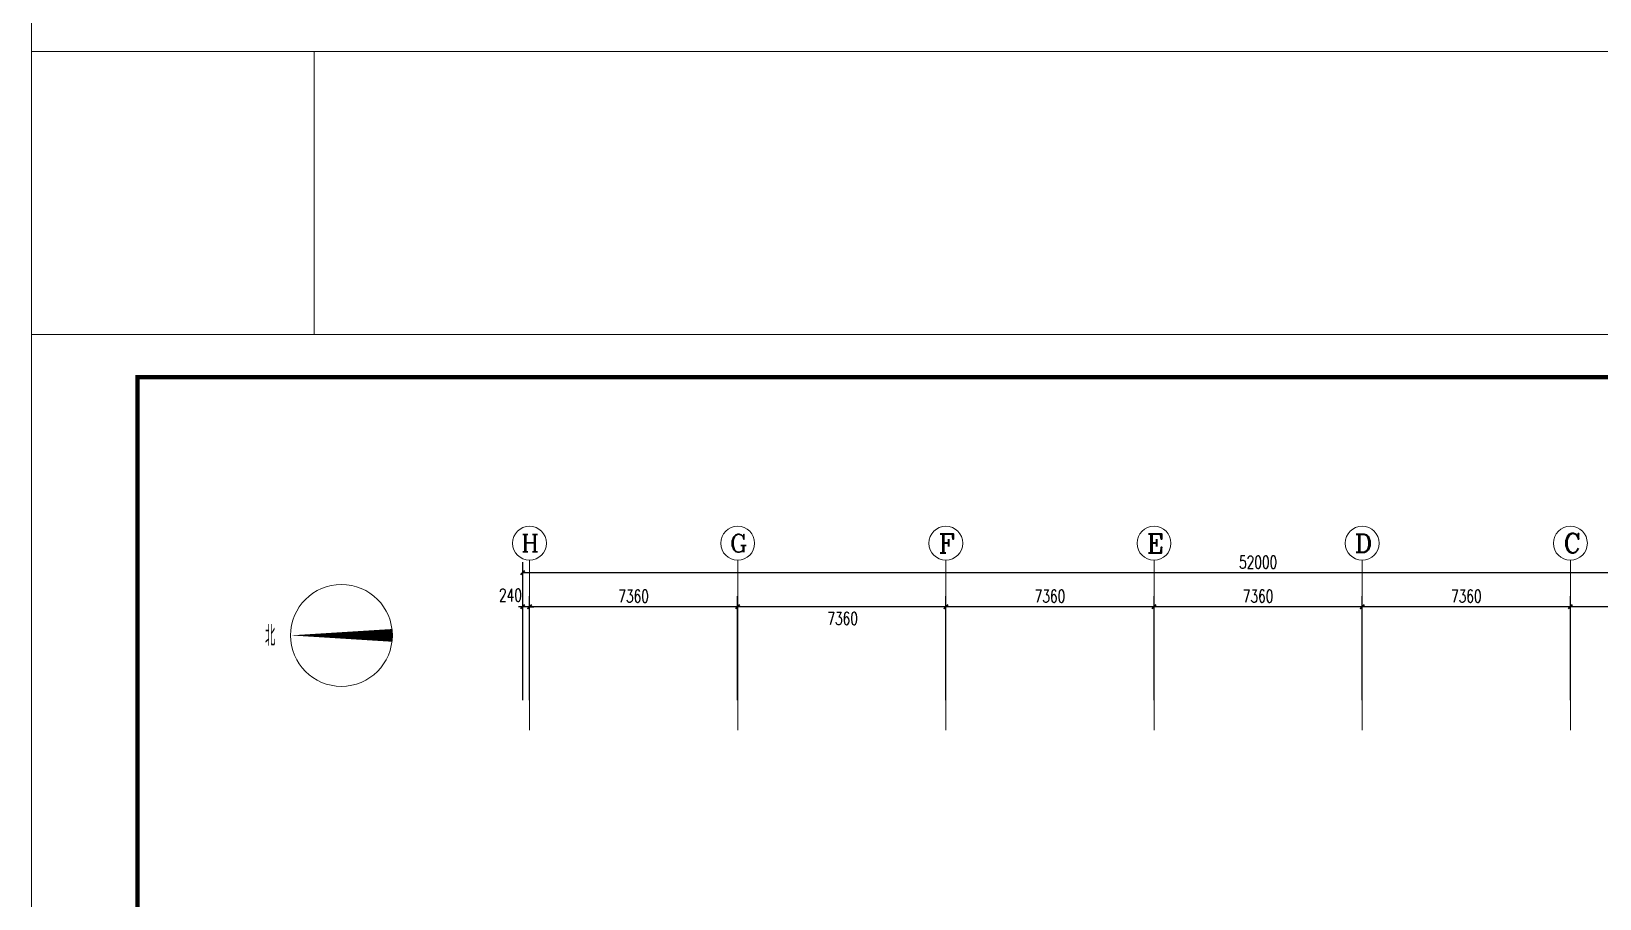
# Model space of a CAD drawing. Header units: inches. Extents: x -3272461 to -2504170, y 403793 to 1071042.
# Drawn here: x -3029802 to -2974356, y 681205 to 711843 of the extents above; entities that cross this region are included whole.
import ezdxf

# ---------------------------------------------------------------- set-up
doc = ezdxf.new("R2010")
doc.units = ezdxf.units.IN
doc.header["$LTSCALE"] = 1000
doc.header["$MEASUREMENT"] = 0
doc.layers.get('0').update_dxf_attribs({"lineweight": 18})
for name, color, linetype, lineweight in [('AXIS', 30, 'Continuous', 18), ('DIM_SYMB', 3, 'Continuous', 18), ('PUB_TITLE', 153, 'Continuous', 18), ('TQ', 3, 'Continuous', 18)]:
    doc.layers.add(name, color=color, linetype=linetype, lineweight=lineweight)
doc.styles.add('_TCH_AXIS', font='complex.shx', dxfattribs={"bigfont": 'gbcbig.shx'})
doc.styles.add('_TCH_DIM', font='simplex.shx', dxfattribs={"width": 0.7, "bigfont": 'gbcbig.shx'})
doc.styles.add('_TCH_DIM_T3', font='simplex.shx', dxfattribs={"width": 0.705882, "bigfont": 'gbcbig.shx'})
doc.dimstyles.new('_TCH_ARCH&&150', dxfattribs={"dimtxt": 446.25, "dimasz": 150, "dimexe": 375, "dimexo": 450, "dimgap": 150, "dimtad": 1, "dimdec": 0, "dimzin": 0, "dimdsep": 46, "dimtxsty": '_TCH_DIM_T3', "dimblk": 'ARCHTICK', "dimcen": 0.09, "dimdle": 300, "dimclrt": 7, "dimazin": 2, "dimtfac": 1, "dimtdec": 0, "dimtix": 1, "dimtmove": 2, "dimatfit": 3, "dimfxl": 1, "dimtolj": 1, "dimarcsym": 0})

# ---------------------------------------------------------------- blocks, each defined once
blk = doc.blocks.new('_ArchTick_0')
at = {"color": 0, "linetype": 'ByBlock'}
blk.add_lwpolyline([(-0.5, -0.5, 0.4, 0.4, 0), (0.5, 0.5, 0.4, 0.4, 0)], format="xyseb", dxfattribs=at)
blk = doc.blocks.new('*X214')
at = {"layer": 'AXIS', "color": 0, "lineweight": -2}
for p, q in [((-3012431, 688667), (-3012431, 693092)), ((-2960431, 688667), (-2960431, 693092)), ((-2960431, 692717), (-3012431, 692717))]:
    blk.add_line(p, q, dxfattribs=at)
at = {"layer": 'AXIS', "color": 0, "lineweight": -2, "xscale": 150, "yscale": 150, "zscale": 150, "rotation": 180}
blk.add_blockref('_ArchTick_0', (-3012431, 692717), dxfattribs=at)
at = {"layer": 'AXIS', "color": 0, "lineweight": -2, "xscale": 150, "yscale": 150, "zscale": 150}
blk.add_blockref('_ArchTick_0', (-2960431, 692717), dxfattribs=at)
at = {"layer": 'AXIS', "color": 7, "insert": (-2986431, 693090), "char_height": 446.2, "width": 2070, "attachment_point": 5, "style": '_TCH_DIM_T3'}
blk.add_mtext('52000', dxfattribs=at)
blk = doc.blocks.new('_ARCHTICK')
at = {"color": 0, "linetype": 'ByBlock', "const_width": 0.4}
blk.add_lwpolyline([(-0.5, -0.5), (0.5, 0.5)], dxfattribs=at)
blk = doc.blocks.new('*X217')
at = {"layer": 'AXIS', "color": 0, "lineweight": -2}
for p, q in [((-2975391, 688217), (-2975391, 691892)), ((-2968031, 691517), (-2975391, 691517)), ((-2968031, 688217), (-2968031, 691892))]:
    blk.add_line(p, q, dxfattribs=at)
at = {"layer": 'AXIS', "color": 0, "lineweight": -2, "xscale": 150, "yscale": 150, "zscale": 150, "rotation": 180}
blk.add_blockref('_ArchTick_0', (-2975391, 691517), dxfattribs=at)
at = {"layer": 'AXIS', "color": 0, "lineweight": -2, "xscale": 150, "yscale": 150, "zscale": 150}
blk.add_blockref('_ArchTick_0', (-2968031, 691517), dxfattribs=at)
at = {"layer": 'AXIS', "color": 7, "insert": (-2971711, 691890), "char_height": 446.2, "width": 1620, "attachment_point": 5, "style": '_TCH_DIM_T3'}
blk.add_mtext('7360', dxfattribs=at)
blk = doc.blocks.new('*X218')
at = {"layer": 'AXIS', "color": 0, "lineweight": -2}
for p, q in [((-2982751, 688217), (-2982751, 691892)), ((-2975391, 691517), (-2982751, 691517)), ((-2975391, 688217), (-2975391, 691892))]:
    blk.add_line(p, q, dxfattribs=at)
at = {"layer": 'AXIS', "color": 0, "lineweight": -2, "xscale": 150, "yscale": 150, "zscale": 150, "rotation": 180}
blk.add_blockref('_ArchTick_0', (-2982751, 691517), dxfattribs=at)
at = {"layer": 'AXIS', "color": 0, "lineweight": -2, "xscale": 150, "yscale": 150, "zscale": 150}
blk.add_blockref('_ArchTick_0', (-2975391, 691517), dxfattribs=at)
at = {"layer": 'AXIS', "color": 7, "insert": (-2979071, 691890), "char_height": 446.2, "width": 1620, "attachment_point": 5, "style": '_TCH_DIM_T3'}
blk.add_mtext('7360', dxfattribs=at)
blk = doc.blocks.new('*X219')
at = {"layer": 'AXIS', "color": 0, "lineweight": -2}
for p, q in [((-2990111, 688217), (-2990111, 691892)), ((-2982751, 691517), (-2990111, 691517)), ((-2982751, 688217), (-2982751, 691892))]:
    blk.add_line(p, q, dxfattribs=at)
at = {"layer": 'AXIS', "color": 0, "lineweight": -2, "xscale": 150, "yscale": 150, "zscale": 150, "rotation": 180}
blk.add_blockref('_ArchTick_0', (-2990111, 691517), dxfattribs=at)
at = {"layer": 'AXIS', "color": 0, "lineweight": -2, "xscale": 150, "yscale": 150, "zscale": 150}
blk.add_blockref('_ArchTick_0', (-2982751, 691517), dxfattribs=at)
at = {"layer": 'AXIS', "color": 7, "insert": (-2986431, 691890), "char_height": 446.2, "width": 1620, "attachment_point": 5, "style": '_TCH_DIM_T3'}
blk.add_mtext('7360', dxfattribs=at)
blk = doc.blocks.new('*X220')
at = {"layer": 'AXIS', "color": 0, "lineweight": -2}
for p, q in [((-2997471, 688217), (-2997471, 691892)), ((-2990111, 691517), (-2997471, 691517)), ((-2990111, 688217), (-2990111, 691892))]:
    blk.add_line(p, q, dxfattribs=at)
at = {"layer": 'AXIS', "color": 0, "lineweight": -2, "xscale": 150, "yscale": 150, "zscale": 150, "rotation": 180}
blk.add_blockref('_ArchTick_0', (-2997471, 691517), dxfattribs=at)
at = {"layer": 'AXIS', "color": 0, "lineweight": -2, "xscale": 150, "yscale": 150, "zscale": 150}
blk.add_blockref('_ArchTick_0', (-2990111, 691517), dxfattribs=at)
at = {"layer": 'AXIS', "color": 7, "insert": (-2993791, 691890), "char_height": 446.2, "width": 1620, "attachment_point": 5, "style": '_TCH_DIM_T3'}
blk.add_mtext('7360', dxfattribs=at)
blk = doc.blocks.new('*X221')
at = {"layer": 'AXIS', "color": 0, "lineweight": -2}
for p, q in [((-3004831, 688217), (-3004831, 691892)), ((-2997471, 691517), (-3004831, 691517)), ((-2997471, 688217), (-2997471, 691892))]:
    blk.add_line(p, q, dxfattribs=at)
at = {"layer": 'AXIS', "color": 0, "lineweight": -2, "xscale": 150, "yscale": 150, "zscale": 150, "rotation": 180}
blk.add_blockref('_ArchTick_0', (-3004831, 691517), dxfattribs=at)
at = {"layer": 'AXIS', "color": 0, "lineweight": -2, "xscale": 150, "yscale": 150, "zscale": 150}
blk.add_blockref('_ArchTick_0', (-2997471, 691517), dxfattribs=at)
at = {"layer": 'AXIS', "color": 7, "insert": (-3001120, 691104), "char_height": 446.2, "width": 1620, "attachment_point": 5, "style": '_TCH_DIM_T3'}
blk.add_mtext('7360', dxfattribs=at)
blk = doc.blocks.new('*X222')
at = {"layer": 'AXIS', "color": 0, "lineweight": -2}
for p, q in [((-3012191, 688217), (-3012191, 691892)), ((-3004831, 691517), (-3012191, 691517)), ((-3004831, 688217), (-3004831, 691892))]:
    blk.add_line(p, q, dxfattribs=at)
at = {"layer": 'AXIS', "color": 0, "lineweight": -2, "xscale": 150, "yscale": 150, "zscale": 150, "rotation": 180}
blk.add_blockref('_ArchTick_0', (-3012191, 691517), dxfattribs=at)
at = {"layer": 'AXIS', "color": 0, "lineweight": -2, "xscale": 150, "yscale": 150, "zscale": 150}
blk.add_blockref('_ArchTick_0', (-3004831, 691517), dxfattribs=at)
at = {"layer": 'AXIS', "color": 7, "insert": (-3008511, 691890), "char_height": 446.2, "width": 1620, "attachment_point": 5, "style": '_TCH_DIM_T3'}
blk.add_mtext('7360', dxfattribs=at)
blk = doc.blocks.new('*X223')
at = {"layer": 'AXIS', "color": 0, "lineweight": -2}
for p, q in [((-3012431, 691517), (-3012581, 691517)), ((-3012431, 688217), (-3012431, 691892)), ((-3012191, 691517), (-3012431, 691517)), ((-3012191, 688217), (-3012191, 691892)), ((-3012191, 691517), (-3012041, 691517))]:
    blk.add_line(p, q, dxfattribs=at)
at = {"layer": 'AXIS', "color": 0, "lineweight": -2, "xscale": 150, "yscale": 150, "zscale": 150}
blk.add_blockref('_ArchTick_0', (-3012431, 691517), dxfattribs=at)
at = {"layer": 'AXIS', "color": 0, "lineweight": -2, "xscale": 150, "yscale": 150, "zscale": 150, "rotation": 180}
blk.add_blockref('_ArchTick_0', (-3012191, 691517), dxfattribs=at)
at = {"layer": 'AXIS', "color": 7, "insert": (-3012864, 691929), "char_height": 446.2, "width": 1215, "attachment_point": 5, "style": '_TCH_DIM_T3'}
blk.add_mtext('240', dxfattribs=at)

msp = doc.modelspace()

# ---------------------------------------------------------------- linework, layer by layer
at = {"layer": 'AXIS'}
for p, q in [((-3012190.9, 687159.6), (-3012190.9, 693159.6)), ((-3004830.9, 687159.6), (-3004830.9, 693159.6)), ((-2997470.9, 687159.6), (-2997470.9, 693159.6)), ((-2990110.9, 687159.6), (-2990110.9, 693159.6)), ((-2982750.9, 687159.6), (-2982750.9, 693159.6)), ((-2975390.9, 687159.6), (-2975390.9, 693159.6))]:
    msp.add_line(p, q, dxfattribs=at)
for centre in [(-3012190.9, 693759.6), (-3004830.9, 693759.6), (-2997470.9, 693759.6), (-2990110.9, 693759.6), (-2982750.9, 693759.6), (-2975390.9, 693759.6)]:
    msp.add_circle(centre, 600, dxfattribs=at)
at = {"layer": 'DIM_SYMB'}
msp.add_lwpolyline([(-3017039.7, 690504.2, 450, 0, 0), (-3020639.7, 690504.2, 0, 0, 0)], format="xyseb", dxfattribs=at)
msp.add_circle((-3018839.7, 690504.2), 1800, dxfattribs=at)
at = {"layer": 'PUB_TITLE'}
for points in [[(-2940702.2, 711130.6), (-2940702.2, 774130.6), (-3029802.2, 774130.6), (-3029802.2, 711130.6)], [(-2940702.2, 638130.6), (-2940702.2, 701130.6), (-3029802.2, 701130.6), (-3029802.2, 638130.6)]]:
    msp.add_lwpolyline(points, close=True, dxfattribs=at)
msp.add_lwpolyline([(-2942202.2, 639630.6, 150, 150, 0), (-2942202.2, 699630.6, 150, 150, 0), (-3026052.2, 699630.6, 150, 150, 0), (-3026052.2, 639630.6, 150, 150, 0)], format="xyseb", close=True, dxfattribs=at)
at = {"layer": 'TQ'}
msp.add_lwpolyline([(-3029802.2, 701130.6), (-3019802.2, 701130.6), (-3019802.2, 711130.6), (-3029802.2, 711130.6)], close=True, dxfattribs=at)

# ---------------------------------------------------------------- texts
at = {"layer": 'AXIS', "color": 7, "style": '_TCH_AXIS'}
for s, height, p in [('H', 608.3, (-3012480.5, 693455.4)), ('G', 637.8, (-3005104.2, 693440.7)), ('F', 668.2, (-2997725.4, 693425.5)), ('E', 668.2, (-2990365.4, 693425.5)), ('D', 652.9, (-2983015.2, 693433.1)), ('C', 683.5, (-2975635, 693417.8))]:
    msp.add_text(s, height=height, dxfattribs=at).set_placement(p)
at = {"layer": 'DIM_SYMB', "color": 7, "style": '_TCH_DIM', "width": 0.7}
msp.add_text('北', height=723.4, dxfattribs=at).set_placement((-3021540.5, 690129.2))

# ---------------------------------------------------------------- dimensions: what is measured, and where the dimension line sits
at = {"layer": 'AXIS'}
for base, p1, p2, picture, middle in [((-3012430.9, 692716.5), (-2960430.9, 688216.5), (-3012430.9, 688216.5), '*X214', (-2986430.9, 693089.7)), ((-3012190.9, 691516.5), (-3004830.9, 687766.5), (-3012190.9, 687766.5), '*X222', (-3008510.9, 691889.7)), ((-2997470.9, 691516.5), (-2990110.9, 687766.5), (-2997470.9, 687766.5), '*X220', (-2993790.9, 691889.7)), ((-2990110.9, 691516.5), (-2982750.9, 687766.5), (-2990110.9, 687766.5), '*X219', (-2986430.9, 691889.7)), ((-2982750.9, 691516.5), (-2975390.9, 687766.5), (-2982750.9, 687766.5), '*X218', (-2979070.9, 691889.7)), ((-2975390.9, 691516.5), (-2968030.9, 687766.5), (-2975390.9, 687766.5), '*X217', (-2971710.9, 691889.7))]:
    dim = msp.add_linear_dim(base=base, p1=p1, p2=p2, angle=180, dimstyle='_TCH_ARCH&&150', override={"dimsah": 1, "dimtzin": 0}, dxfattribs=at)
    dim.commit()
    dim.dimension.update_dxf_attribs({"geometry": picture, "text_midpoint": middle})
for base, p1, p2, picture, middle in [((-3012430.9, 691516.5), (-3012190.9, 687766.5), (-3012430.9, 687766.5), '*X223', (-3012864.4, 691929)), ((-3004830.9, 691516.5), (-2997470.9, 687766.5), (-3004830.9, 687766.5), '*X221', (-3001120.3, 691104))]:
    dim = msp.add_linear_dim(base=base, p1=p1, p2=p2, angle=180, dimstyle='_TCH_ARCH&&150', override={"dimsah": 1, "dimtzin": 0}, dxfattribs=at)
    dim.commit()
    dim.dimension.update_dxf_attribs({"geometry": picture, "text_midpoint": middle, "dimtype": 160})

doc.saveas('drawing.dxf')
